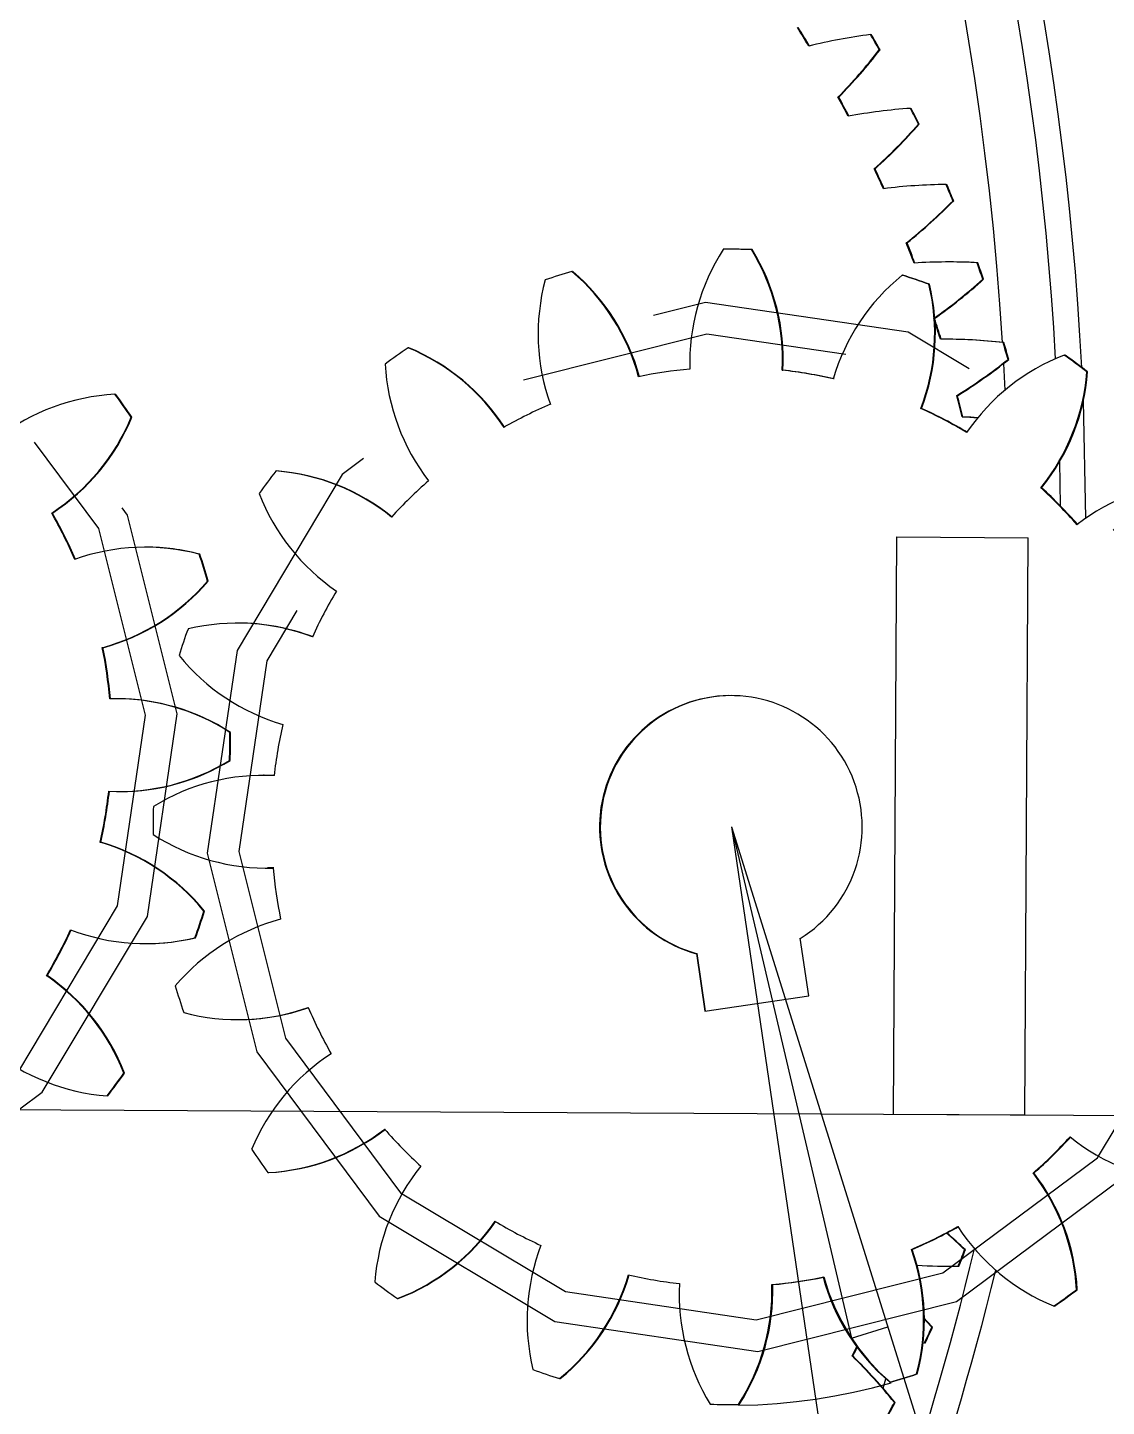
# Model space of a CAD drawing. Header units: millimetres. Extents: x -1795330 to -1787343, y -899964 to -866814.
# Drawn here: x -1787538.45 to -1787530.14, y -899894.9 to -899884.28 of the extents above; entities that cross this region are included whole.
import ezdxf

# ---------------------------------------------------------------- set-up
doc = ezdxf.new("R2010")
doc.units = ezdxf.units.MM
doc.linetypes.add('CENTERX2', pattern=[20.32, 12.7, -2.54, 2.54, -2.54])

msp = doc.modelspace()

# ---------------------------------------------------------------- linework, layer by layer
at = {"color": 7, "linetype": 'Continuous', "lineweight": 25}
for p, q in [((-1787531.957, -899884.33), (-1787531.952, -899884.33)), ((-1787531.884, -899884.448), (-1787531.89, -899884.448)), ((-1787532.203, -899884.813), (-1787532.208, -899884.813)), ((-1787531.649, -899884.9), (-1787531.643, -899884.9)), ((-1787531.583, -899885.021), (-1787531.589, -899885.021)), ((-1787531.923, -899885.366), (-1787531.928, -899885.366)), ((-1787531.375, -899885.487), (-1787531.37, -899885.487)), ((-1787531.317, -899885.611), (-1787531.322, -899885.611)), ((-1787533.028, -899885.985), (-1787533.034, -899885.985)), ((-1787532.87, -899885.988), (-1787532.876, -899885.988)), ((-1787531.677, -899885.936), (-1787531.682, -899885.936)), ((-1787531.347, -899886.083), (-1787531.353, -899886.083)), ((-1787531.137, -899886.089), (-1787531.132, -899886.089)), ((-1787534.253, -899886.157), (-1787534.258, -899886.157)), ((-1787531.714, -899886.185), (-1787531.708, -899886.185)), ((-1787531.503, -899886.254), (-1787531.509, -899886.254)), ((-1787531.086, -899886.217), (-1787531.092, -899886.217)), ((-1787531.414, -899886.678), (-1787531.419, -899886.678)), ((-1787530.935, -899886.704), (-1787530.93, -899886.704)), ((-1787535.515, -899886.745), (-1787535.521, -899886.745)), ((-1787530.892, -899886.834), (-1787530.898, -899886.834)), ((-1787530.465, -899886.801), (-1787530.459, -899886.801)), ((-1787532.638, -899886.918), (-1787532.633, -899886.918)), ((-1787530.921, -899887.071), (-1787530.931, -899886.865)), ((-1787530.285, -899886.93), (-1787530.291, -899886.93)), ((-1787537.779, -899887.103), (-1787537.774, -899887.103)), ((-1787531.288, -899887.114), (-1787531.294, -899887.114)), ((-1787530.298, -899888.058), (-1787530.318, -899887.152)), ((-1787531.57, -899887.212), (-1787531.565, -899887.212)), ((-1787537.649, -899887.279), (-1787537.654, -899887.279)), ((-1787531.247, -899887.276), (-1787531.252, -899887.276)), ((-1787530.501, -899887.621), (-1787530.496, -899887.961)), ((-1787536.534, -899887.694), (-1787536.54, -899887.694)), ((-1787530.646, -899887.822), (-1787530.64, -899887.822)), ((-1787538.267, -899888.018), (-1787538.262, -899888.018)), ((-1787537.54, -899888.281), (-1787537.546, -899888.281)), ((-1787537.131, -899888.335), (-1787537.125, -899888.335)), ((-1787537.061, -899888.542), (-1787537.067, -899888.542)), ((-1787536.831, -899888.866), (-1787536.836, -899888.866)), ((-1787537.878, -899889.055), (-1787537.872, -899889.055)), ((-1787537.768, -899889.449), (-1787537.773, -899889.449)), ((-1787536.895, -899889.708), (-1787536.89, -899889.708)), ((-1787536.892, -899889.924), (-1787536.898, -899889.924)), ((-1787536.63, -899890.039), (-1787536.635, -899890.039)), ((-1787536.547, -899890.041), (-1787536.63, -899890.039)), ((-1787537.745, -899890.164), (-1787537.739, -899890.164)), ((-1787537.895, -899890.555), (-1787537.889, -899890.555)), ((-1787536.607, -899890.753), (-1787536.601, -899890.753)), ((-1787536.555, -899890.753), (-1787536.601, -899890.753)), ((-1787537.095, -899891.086), (-1787537.09, -899891.086)), ((-1787537.159, -899891.291), (-1787537.164, -899891.291)), ((-1787532.433, -899891.739), (-1787532.499, -899891.295)), ((-1787537.544, -899891.336), (-1787537.538, -899891.336)), ((-1787533.299, -899891.413), (-1787533.234, -899891.857)), ((-1787533.299, -899891.413), (-1787533.294, -899891.413)), ((-1787533.229, -899891.856), (-1787533.294, -899891.413)), ((-1787538.307, -899891.583), (-1787538.302, -899891.583)), ((-1787533.234, -899891.857), (-1787532.433, -899891.739)), ((-1787536.834, -899891.921), (-1787536.829, -899891.921)), ((-1787537.711, -899892.335), (-1787537.706, -899892.335)), ((-1787537.835, -899892.509), (-1787537.84, -899892.509)), ((-1787536.601, -899893.1), (-1787536.595, -899893.1)), ((-1787530.705, -899893.104), (-1787530.7, -899893.104)), ((-1787531.643, -899893.693), (-1787531.638, -899893.693)), ((-1787531.232, -899893.696), (-1787531.226, -899893.696)), ((-1787531.338, -899893.822), (-1787531.333, -899893.822)), ((-1787531.333, -899893.822), (-1787531.276, -899893.822)), ((-1787531.276, -899893.822), (-1787531.282, -899893.822)), ((-1787532.718, -899893.963), (-1787532.712, -899893.963)), ((-1787530.371, -899894.003), (-1787530.365, -899894.003)), ((-1787535.603, -899894.072), (-1787535.598, -899894.072)), ((-1787530.541, -899894.129), (-1787530.547, -899894.129)), ((-1787531.485, -899894.292), (-1787531.479, -899894.292)), ((-1787531.537, -899894.415), (-1787531.542, -899894.415)), ((-1787532.094, -899894.514), (-1787532.1, -899894.514)), ((-1787534.354, -899894.688), (-1787534.348, -899894.688)), ((-1787531.86, -899894.762), (-1787531.839, -899894.691)), ((-1787531.603, -899894.652), (-1787531.598, -899894.652)), ((-1787531.804, -899894.716), (-1787531.81, -899894.716)), ((-1787533.034, -899894.888), (-1787533.028, -899894.888)), ((-1787532.976, -899894.888), (-1787532.97, -899894.888)), ((-1787531.773, -899894.872), (-1787531.768, -899894.872))]:
    msp.add_line(p, q, dxfattribs=at)
at = {"color": 7, "linetype": 'Continuous'}
for p, q in [((-1787531.781, -899892.654), (-1787531.756, -899888.202)), ((-1787531.756, -899888.202), (-1787530.744, -899888.208)), ((-1787530.769, -899892.659), (-1787530.744, -899888.208)), ((-1787530.769, -899892.659), (-1787531.781, -899892.654))]:
    msp.add_line(p, q, dxfattribs=at)
at = {"color": 7, "linetype": 'CENTERX2'}
for p, q in [((-1787533.028, -899890.437), (-1787529.882, -899911.857)), ((-1787533.028, -899890.437), (-1787532.105, -899894.377)), ((-1787533.028, -899890.437), (-1787530.62, -899898.141)), ((-1787528.746, -899892.67), (-1787542.909, -899892.593)), ((-1787532.105, -899894.377), (-1787531.824, -899894.289))]:
    msp.add_line(p, q, dxfattribs=at)
at = {"color": 7, "linetype": 'CENTERX2', "flags": 128}
for points in [[(-1787544.998, -899891.499), (-1787544.056, -899892.766), (-1787542.701, -899893.577), (-1787541.139, -899893.808), (-1787539.608, -899893.423), (-1787538.34, -899892.481), (-1787537.529, -899891.126), (-1787537.299, -899889.564), (-1787537.684, -899888.033), (-1787538.625, -899886.765), (-1787539.98, -899885.955), (-1787541.542, -899885.724), (-1787543.074, -899886.109), (-1787544.341, -899887.05), (-1787545.152, -899888.405), (-1787545.382, -899889.967), (-1787544.998, -899891.499)], [(-1787544.777, -899891.394), (-1787543.892, -899892.585), (-1787542.619, -899893.347), (-1787541.151, -899893.564), (-1787539.712, -899893.202), (-1787538.521, -899892.318), (-1787537.759, -899891.044), (-1787537.543, -899889.576), (-1787537.904, -899888.137), (-1787538.789, -899886.946), (-1787540.062, -899886.184), (-1787541.53, -899885.968), (-1787542.969, -899886.329), (-1787544.16, -899887.214), (-1787544.922, -899888.487), (-1787545.139, -899889.955), (-1787544.777, -899891.394)], [(-1787536.685, -899892.17), (-1787535.744, -899893.437), (-1787534.389, -899894.248), (-1787532.827, -899894.478), (-1787531.295, -899894.093), (-1787530.028, -899893.152), (-1787529.217, -899891.797), (-1787528.987, -899890.235), (-1787529.371, -899888.704), (-1787530.313, -899887.436), (-1787531.668, -899886.625), (-1787533.23, -899886.395), (-1787534.761, -899886.78), (-1787536.029, -899887.721), (-1787536.839, -899889.076), (-1787537.07, -899890.638), (-1787536.685, -899892.17)], [(-1787536.465, -899892.065), (-1787535.58, -899893.256), (-1787534.307, -899894.018), (-1787532.839, -899894.235), (-1787531.4, -899893.873), (-1787530.209, -899892.988), (-1787529.447, -899891.715), (-1787529.23, -899890.247), (-1787529.592, -899888.808), (-1787530.477, -899887.617), (-1787531.75, -899886.855), (-1787533.218, -899886.639), (-1787534.657, -899887), (-1787535.848, -899887.885), (-1787536.61, -899889.158), (-1787536.826, -899890.626), (-1787536.465, -899892.065)]]:
    msp.add_lwpolyline(points, dxfattribs=at)
at = {"color": 7, "linetype": 'Continuous', "lineweight": 25, "flags": 128}
for points in [[(-1787531.252, -899887.276), (-1787531.192, -899887.28), (-1787531.132, -899887.284)], [(-1787531.132, -899887.284), (-1787531.186, -899887.28), (-1787531.247, -899887.276)], [(-1787531.479, -899894.292), (-1787531.521, -899894.247), (-1787531.544, -899894.223)], [(-1787531.544, -899894.229), (-1787531.526, -899894.247), (-1787531.485, -899894.292)]]:
    msp.add_lwpolyline(points, dxfattribs=at)
at = {"color": 7, "linetype": 'Continuous', "flags": 128}
for points in [[(-1787532.712, -899893.963), (-1787532.662, -899893.958), (-1787532.613, -899893.953), (-1787532.563, -899893.947), (-1787532.514, -899893.94), (-1787532.464, -899893.932), (-1787532.415, -899893.924), (-1787532.366, -899893.915), (-1787532.317, -899893.905)], [(-1787532.317, -899893.905), (-1787532.281, -899894.022), (-1787532.236, -899894.136), (-1787532.182, -899894.246), (-1787532.12, -899894.352), (-1787532.051, -899894.453), (-1787531.974, -899894.548), (-1787531.89, -899894.638), (-1787531.799, -899894.72)], [(-1787532.974, -899894.893), (-1787532.911, -899894.788), (-1787532.856, -899894.678), (-1787532.809, -899894.565), (-1787532.772, -899894.448), (-1787532.743, -899894.329), (-1787532.724, -899894.208), (-1787532.713, -899894.086), (-1787532.712, -899893.963)], [(-1787532.974, -899894.893), (-1787532.825, -899894.889), (-1787532.676, -899894.879), (-1787532.528, -899894.865), (-1787532.381, -899894.846), (-1787532.234, -899894.822), (-1787532.088, -899894.793), (-1787531.943, -899894.759), (-1787531.799, -899894.72)]]:
    msp.add_lwpolyline(points, dxfattribs=at)
at = {"color": 7, "linetype": 'Continuous', "lineweight": 25}
for centre, radius, start, end in [((-1787554.214, -899888.134), 29.896, 4.3722, 313.1519), ((-1787554.215, -899888.134), 29.875, 4.2514, 313.1105), ((-1787554.213, -899888.133), 29.896, 4.3767, 89.9996), ((-1787554.214, -899888.134), 23.916, 2.9659, 295.3821), ((-1787554.201, -899888.134), 23.705, 3.1543, 294.2849), ((-1787554.199, -899888.133), 23.302, 3.5181, 180.0007), ((-1787541.319, -899889.766), 10.37, 31.0358, 31.9605), ((-1787541.313, -899889.766), 10.37, 31.0358, 31.9605), ((-1787531.412, -899888.544), 4.249, 97.3796, 103.9163), ((-1787541.319, -899889.766), 10.825, 29.4253, 30.1424), ((-1787541.313, -899889.766), 10.825, 29.4253, 30.1424), ((-1787535.247, -899881.843), 4.249, 315.6528, 322.1894), ((-1787535.241, -899881.843), 4.249, 315.6528, 322.1894), ((-1787541.319, -899889.766), 10.37, 27.6072, 28.5319), ((-1787541.313, -899889.766), 10.37, 27.6072, 28.5319), ((-1787531.356, -899889.138), 4.249, 93.9509, 100.4877), ((-1787541.319, -899889.766), 10.825, 25.9968, 26.7138), ((-1787541.313, -899889.766), 10.825, 25.9968, 26.7138), ((-1787534.784, -899882.22), 4.249, 312.2242, 318.7609), ((-1787534.778, -899882.22), 4.249, 312.2242, 318.7609), ((-1787541.319, -899889.766), 10.37, 24.1787, 25.1034), ((-1787541.313, -899889.766), 10.37, 24.1787, 25.1034), ((-1787531.336, -899889.735), 4.249, 90.5223, 97.059), ((-1787541.319, -899889.766), 10.825, 22.5683, 23.2853), ((-1787541.313, -899889.766), 10.825, 22.5683, 23.2853), ((-1787534.344, -899882.624), 4.249, 308.7956, 315.3323), ((-1787534.339, -899882.624), 4.249, 308.7956, 315.3323), ((-1787531.732, -899886.864), 1.619, 147.1486, 181.6427), ((-1787533.034, -899890.436), 4.451, 87.9636, 90.7476), ((-1787533.028, -899890.436), 4.451, 87.9636, 89.9999), ((-1787534.255, -899886.835), 1.619, 357.0686, 31.5627), ((-1787534.249, -899886.835), 1.619, 357.0686, 31.5627), ((-1787541.319, -899889.766), 10.37, 20.7502, 21.6748), ((-1787541.313, -899889.766), 10.37, 20.7502, 21.6748), ((-1787531.353, -899890.332), 4.249, 87.0937, 93.6304), ((-1787531.347, -899890.332), 4.249, 87.0937, 89.9999), ((-1787541.319, -899889.766), 10.825, 19.1397, 19.8567), ((-1787541.313, -899889.766), 10.825, 19.1397, 19.8567), ((-1787533.034, -899890.436), 4.451, 105.9639, 108.7479), ((-1787535.308, -899887.389), 1.619, 15.0683, 49.5626), ((-1787535.302, -899887.389), 1.619, 15.0683, 49.5626), ((-1787530.692, -899887.441), 1.619, 129.1486, 163.643), ((-1787533.034, -899890.436), 4.451, 69.9634, 72.7474), ((-1787533.028, -899890.436), 4.451, 69.9634, 72.7474), ((-1787532.9, -899886.636), 1.619, 165.1484, 199.6424), ((-1787533.082, -899886.634), 1.619, 339.0689, 13.563), ((-1787533.077, -899886.634), 1.619, 339.0689, 13.563), ((-1787533.93, -899883.054), 4.249, 305.367, 311.9037), ((-1787533.924, -899883.054), 4.249, 305.367, 311.9037), ((-1787541.319, -899889.766), 10.37, 17.3216, 18.2463), ((-1787541.313, -899889.766), 10.37, 17.3216, 18.2463), ((-1787531.404, -899890.927), 4.249, 83.6651, 90.2018), ((-1787531.399, -899890.927), 4.249, 83.6651, 90.2018), ((-1787541.319, -899889.766), 10.825, 15.7112, 16.4282), ((-1787541.313, -899889.766), 10.825, 15.7112, 16.4282), ((-1787533.034, -899890.436), 4.451, 123.9641, 126.748), ((-1787536.138, -899888.241), 1.619, 33.0681, 67.5628), ((-1787536.133, -899888.241), 1.619, 33.0681, 67.5628), ((-1787533.542, -899883.508), 4.249, 301.9385, 308.4751), ((-1787533.536, -899883.508), 4.249, 301.9385, 308.4751), ((-1787529.881, -899888.311), 1.619, 111.1485, 145.6432), ((-1787533.034, -899890.436), 4.451, 51.9633, 54.7472), ((-1787533.028, -899890.436), 4.451, 51.9633, 54.7472), ((-1787534.081, -899886.781), 1.619, 183.1481, 217.6422), ((-1787533.034, -899890.436), 3.541, 95.1251, 101.5865), ((-1787533.034, -899890.436), 3.541, 77.1248, 83.5862), ((-1787533.028, -899890.436), 3.541, 77.1248, 83.5862), ((-1787531.905, -899886.805), 1.619, 321.0691, 355.5633), ((-1787531.899, -899886.805), 1.619, 321.0691, 355.5633), ((-1787537.691, -899888.719), 1.619, 93.1482, 127.6432), ((-1787541.346, -899889.766), 4.451, 33.9633, 36.7472), ((-1787541.341, -899889.766), 4.451, 33.9633, 36.7472), ((-1787541.319, -899889.766), 10.37, 13.8931, 14.8178), ((-1787541.313, -899889.766), 10.37, 13.8931, 14.8178), ((-1787533.034, -899890.436), 3.541, 113.1253, 119.5867), ((-1787533.034, -899890.436), 3.541, 59.1246, 65.586), ((-1787533.028, -899890.436), 3.541, 59.1246, 65.586), ((-1787539.15, -899886.661), 1.619, 303.069, 337.5635), ((-1787539.145, -899886.661), 1.619, 303.069, 337.5635), ((-1787533.034, -899890.437), 4.451, 141.9641, 144.748), ((-1787536.665, -899889.308), 1.619, 51.0681, 85.563), ((-1787536.66, -899889.308), 1.619, 51.0681, 85.563), ((-1787533.034, -899890.437), 3.541, 131.1254, 137.5867), ((-1787529.378, -899889.389), 1.619, 93.1482, 127.6432), ((-1787535.159, -899887.283), 1.619, 201.1478, 235.6422), ((-1787533.034, -899890.437), 3.541, 41.1246, 47.5859), ((-1787533.028, -899890.437), 3.541, 41.1246, 47.5859), ((-1787541.346, -899889.766), 3.541, 23.1247, 29.5859), ((-1787541.341, -899889.766), 3.541, 23.1247, 29.5859), ((-1787537.546, -899889.9), 1.619, 75.1479, 109.643), ((-1787537.54, -899889.9), 1.619, 75.1479, 89.9999), ((-1787541.346, -899889.766), 4.452, 15.9634, 18.7474), ((-1787541.341, -899889.766), 4.452, 15.9634, 18.7474), ((-1787538.299, -899887.492), 1.619, 285.0689, 319.5636), ((-1787538.293, -899887.492), 1.619, 285.0689, 319.5636), ((-1787533.034, -899890.437), 3.541, 149.1254, 155.5866), ((-1787533.034, -899890.437), 4.452, 159.964, 162.7479), ((-1787536.836, -899890.485), 1.619, 69.0683, 103.5633), ((-1787536.831, -899890.485), 1.619, 69.0683, 89.9999), ((-1787541.346, -899889.766), 3.541, 5.1249, 11.5861), ((-1787541.341, -899889.766), 3.541, 5.1249, 11.5861), ((-1787536.03, -899888.094), 1.619, 219.1477, 253.6424), ((-1787537.773, -899891.068), 1.619, 57.1477, 91.6427), ((-1787537.768, -899891.068), 1.619, 57.1477, 89.9999), ((-1787533.034, -899890.437), 1.012, 301.9338, 254.7777), ((-1787533.028, -899890.437), 1.012, 90.0007, 254.777), ((-1787541.346, -899889.766), 4.452, 357.9637, 0.7476), ((-1787541.341, -899889.766), 4.452, 357.9637, 0.7476), ((-1787533.034, -899890.437), 3.541, 167.1252, 173.5864), ((-1787537.745, -899888.545), 1.619, 267.0686, 301.5636), ((-1787537.739, -899888.545), 1.619, 270, 301.5636), ((-1787536.635, -899891.658), 1.619, 87.0686, 121.5636), ((-1787541.346, -899889.766), 3.541, 347.1252, 353.5864), ((-1787541.341, -899889.766), 3.541, 347.1252, 353.5864), ((-1787533.034, -899890.437), 4.452, 177.9637, 180.7476), ((-1787538.35, -899892.108), 1.619, 39.1477, 73.6424), ((-1787538.345, -899892.108), 1.619, 39.1477, 73.6424), ((-1787536.607, -899889.135), 1.619, 237.1477, 271.6427), ((-1787533.034, -899890.437), 3.541, 185.1249, 191.5861), ((-1787541.346, -899889.766), 4.452, 339.964, 342.7479), ((-1787541.341, -899889.766), 4.452, 339.964, 342.7479), ((-1787536.082, -899892.711), 1.619, 105.0689, 139.5636), ((-1787541.346, -899889.766), 3.541, 329.1254, 335.5866), ((-1787541.341, -899889.766), 3.541, 329.1254, 335.5866), ((-1787537.544, -899889.717), 1.619, 249.0683, 283.5633), ((-1787537.538, -899889.717), 1.619, 269.9999, 283.5633), ((-1787539.221, -899892.919), 1.619, 21.1478, 55.6422), ((-1787539.215, -899892.919), 1.619, 21.1478, 55.6422), ((-1787533.034, -899890.437), 4.452, 195.9634, 198.7474), ((-1787536.834, -899890.303), 1.619, 255.1479, 289.643), ((-1787536.829, -899890.303), 1.619, 270, 289.643), ((-1787533.034, -899890.437), 3.541, 203.1247, 209.5859), ((-1787537.715, -899890.895), 1.619, 231.0681, 265.563), ((-1787535.23, -899893.541), 1.619, 123.069, 157.5635), ((-1787541.346, -899889.766), 4.451, 321.9641, 324.748), ((-1787541.341, -899889.766), 4.451, 321.9641, 324.748), ((-1787536.69, -899891.484), 1.619, 273.1482, 307.6432), ((-1787536.684, -899891.484), 1.619, 273.1482, 307.6432), ((-1787533.034, -899890.437), 3.541, 221.1246, 227.5859), ((-1787533.034, -899890.437), 3.541, 311.1254, 317.5867), ((-1787533.028, -899890.437), 3.541, 311.1254, 317.5867), ((-1787529.403, -899891.566), 1.619, 231.0681, 265.563), ((-1787533.034, -899890.437), 4.451, 213.9633, 216.7472), ((-1787534.163, -899894.068), 1.619, 141.0691, 175.5633), ((-1787531.987, -899894.092), 1.619, 3.1481, 37.6422), ((-1787531.981, -899894.092), 1.619, 3.1481, 37.6422), ((-1787536.187, -899892.562), 1.619, 291.1485, 325.6432), ((-1787536.182, -899892.562), 1.619, 291.1485, 325.6432), ((-1787533.034, -899890.437), 3.541, 239.1246, 245.586), ((-1787533.034, -899890.437), 3.541, 293.1253, 299.5867), ((-1787533.028, -899890.437), 3.541, 293.1253, 299.5867), ((-1787529.929, -899892.632), 1.619, 213.0681, 247.5628), ((-1787534.186, -899896.75), 4.249, 45.9504, 48.5246), ((-1787534.181, -899896.75), 4.249, 45.9504, 48.562), ((-1787554.202, -899888.133), 23.706, 323.438, 346.4476), ((-1787532.985, -899894.239), 1.619, 159.0689, 193.563), ((-1787533.168, -899894.237), 1.619, 345.1484, 19.6424), ((-1787533.162, -899894.237), 1.619, 345.1484, 19.6424), ((-1787541.319, -899889.766), 10.825, 337.9974, 338.7144), ((-1787541.313, -899889.766), 10.825, 337.9974, 338.7144), ((-1787554.215, -899888.133), 23.917, 323.812, 346.1633), ((-1787531.338, -899889.573), 4.249, 266.4722, 270.7604), ((-1787533.034, -899890.437), 4.451, 231.9633, 234.7472), ((-1787535.376, -899893.432), 1.619, 309.1486, 343.643), ((-1787535.37, -899893.432), 1.619, 309.1486, 343.643), ((-1787533.034, -899890.437), 3.541, 257.1248, 263.5862), ((-1787531.813, -899894.038), 1.619, 177.0686, 211.5627), ((-1787533.034, -899890.437), 3.541, 275.1251, 281.5865), ((-1787533.028, -899890.437), 3.541, 275.1251, 281.5865), ((-1787530.76, -899893.484), 1.619, 195.0683, 229.5626), ((-1787534.336, -899894.01), 1.619, 327.1486, 1.6427), ((-1787534.33, -899894.01), 1.619, 327.1486, 1.6427), ((-1787533.034, -899890.437), 4.451, 303.9641, 306.748), ((-1787533.028, -899890.437), 4.451, 303.9641, 306.748), ((-1787541.319, -899889.766), 10.825, 334.5689, 335.2859), ((-1787541.313, -899889.766), 10.825, 334.5689, 335.2859), ((-1787541.319, -899889.766), 10.37, 332.7508, 333.1886), ((-1787541.313, -899889.766), 10.37, 332.7508, 333.161), ((-1787535.071, -899897.551), 4.249, 39.0933, 45.6299), ((-1787535.066, -899897.551), 4.249, 39.0933, 45.6299), ((-1787533.034, -899890.437), 4.451, 249.9634, 252.7474), ((-1787533.034, -899890.437), 4.451, 285.9639, 288.7479), ((-1787533.028, -899890.437), 4.451, 285.9639, 288.7479), ((-1787533.034, -899890.437), 4.451, 267.9636, 270.7476), ((-1787533.028, -899890.437), 4.451, 269.9999, 270.7476), ((-1787541.319, -899889.766), 10.825, 331.1404, 331.8574), ((-1787541.313, -899889.766), 10.825, 331.1404, 331.8574)]:
    msp.add_arc(centre, radius, start, end, dxfattribs=at)

doc.saveas('drawing.dxf')
